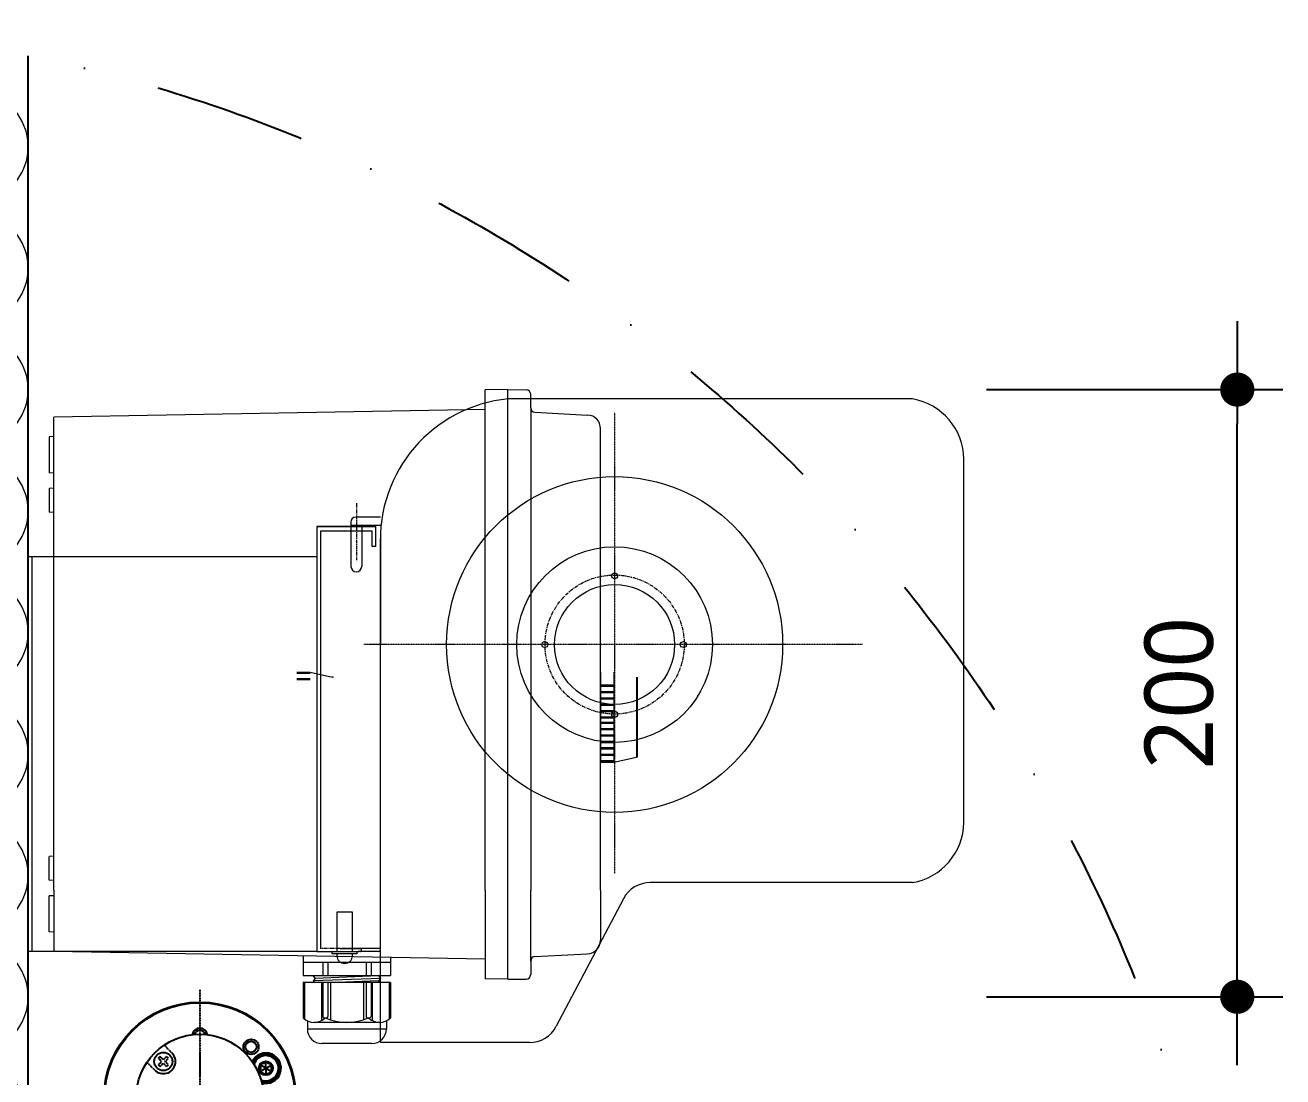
# Model space of a CAD drawing. Header units: millimetres. Extents: x 232323 to 272954, y -5343 to 8721.
# Drawn here: x 242291 to 243119, y 7902 to 8595 of the extents above; entities that cross this region are included whole.
import ezdxf

# ---------------------------------------------------------------- set-up
doc = ezdxf.new("R2010")
doc.units = ezdxf.units.MM
doc.header["$MEASUREMENT"] = 0
doc.linetypes.add('CENTER', pattern=[2, 1.25, -0.25, 0.25, -0.25])
doc.linetypes.add('DASHDOTX2', pattern=[2, 1, -0.5, 0, -0.5])
doc.layers.get('0').update_dxf_attribs({"linetype": 'CONTINUOUS'})
for name, color, linetype, lineweight in [('A-DIMS', 7, 'CONTINUOUS', 25), ('A-ELEV-LIN3', 8, 'CONTINUOUS', 18), ('A-MKXS-MAK2', 3, 'DASHDOTX2', 25), ('A-XXXX-FIN3', 4, 'CONTINUOUS', 25), ('A-XXXX-INSL2', 8, 'CONTINUOUS', 18)]:
    doc.layers.add(name, color=color, linetype=linetype, lineweight=lineweight)
doc.styles.add('HY울릉도L', font='')
doc.styles.add('맑은고딕', font='malgun.ttf')
doc.styles.get('HY울릉도L').set_extended_font_data('HYwulM')
doc.dimstyles.new('CDIM', dxfattribs={"dimtxt": 3, "dimasz": 1.5, "dimexe": 2, "dimexo": 1, "dimgap": 1, "dimtad": 1, "dimdec": 0, "dimrnd": 0.5, "dimzin": 0, "dimdsep": 32, "dimlunit": 6, "dimtxsty": 'HY울릉도L', "dimblk1": '_CIDOT', "dimblk2": '_CIDOT', "dimsah": 1, "dimcen": 5.5, "dimclrd": 2, "dimclre": 2, "dimclrt": 7, "dimadec": 0, "dimazin": 0, "dimtfac": 1, "dimtdec": 0, "dimtix": 1, "dimtmove": 2, "dimatfit": 1, "dimldrblk": '_CIDOT', "dimfxl": 1, "dimtolj": 1, "dimtzin": 0, "dimlwd": -1, "dimarcsym": 0})

# ---------------------------------------------------------------- blocks, each defined once
blk = doc.blocks.new('A$C2DEF4AB9')
at = {"color": 5}
for p, q in [((0, 130), (0, 0)), ((95, 130), (0, 130)), ((1.2, 130), (1.2, 0)), ((95, 130), (95, 0)), ((95, 0), (0, 0))]:
    blk.add_line(p, q, dxfattribs=at)
blk = doc.blocks.new('A$C7F173F1A')
at = {"color": 9, "linetype": 'ByBlock'}
for p, q in [((-13.32, 150.76), (-146.39, 150.76)), ((3.57, 11.26), (3.57, 130.96)), ((-188.43, 111.83), (-196.61, 111.83)), ((-198.19, 110.25), (-198.19, 95.6)), ((-188.36, 109.06), (-198.19, 109.06)), ((-194.63, 109.06), (-194.63, 95.6)), ((-188.43, 34.89), (-188.43, 104.67)), ((-202.81, -18.3), (-202.81, -31.24)), ((-197.68, -18.3), (-202.81, -18.3)), ((-197.68, -31.24), (-197.68, -18.3)), ((-204.39, -32.02), (-204.39, -31.24)), ((-196.29, -32.02), (-204.39, -32.02)), ((-202.81, -32.02), (-202.81, -32.63)), ((-201.78, -30.31), (-195.04, -30.31)), ((-197.68, -32.63), (-197.68, -32.02)), ((-196.29, -31.24), (-196.29, -32.02)), ((-194.82, -30.31), (-194.82, -31.24)), ((-151.64, -61.24), (-187.82, -61.24))]:
    blk.add_line(p, q, dxfattribs=at)
at = {"color": 9, "linetype": 'CENTER', "ltscale": 0.1}
for p, q in [((-111.39, 146.17), (-111.39, -5.59)), ((-29.77, 69.85), (-193.9, 69.85))]:
    blk.add_line(p, q, dxfattribs=at)
at = {"color": 9, "linetype": 'CENTER'}
for p, q in [((-196.38, 116.39), (-196.38, 97.64)), ((-195.86, -30.31), (-208.16, -30.31)), ((-202.81, -31.24), (-195.04, -31.24))]:
    blk.add_line(p, q, dxfattribs=at)
at = {"color": 9}
for p, q in [((-190.18, 108.76), (-209.43, 108.76)), ((-209.43, 108.76), (-209.43, -31.24)), ((-209.32, 108.76), (-190.07, 108.76)), ((-190.07, 108.76), (-190.07, 102.13)), ((-191.2, 107.23), (-208.16, 107.23)), ((-208.16, 107.23), (-208.16, -30.31)), ((-191.2, 102.13), (-191.2, 107.23)), ((-190.07, 102.13), (-191.2, 102.13)), ((-190.07, 102.13), (-190.18, 102.13)), ((-188.43, -61.24), (-188.43, 71.75)), ((-13.32, -8.55), (-99.64, -8.55)), ((-108.49, -13.89), (-130.61, -55.9)), ((-209.43, -31.24), (-195.77, -31.24)), ((-209.43, -31.24), (-195.77, -31.24)), ((-209.43, -31.24), (-207.81, -31.24)), ((-192.35, -31.24), (-195.69, -31.24)), ((-139.46, -61.24), (-188.43, -61.24))]:
    blk.add_line(p, q, dxfattribs=at)
at = {"color": 9, "linetype": 'Continuous'}
for p, q in [((-188.43, 104.67), (-188.43, 69.85)), ((-188.43, -30.31), (-195.86, -30.31)), ((-188.43, -31.24), (-195.77, -31.24))]:
    blk.add_line(p, q, dxfattribs=at)
at = {"color": 9}
for centre, radius in [((-111.39, 69.85), 55.31), ((-111.39, 92.49), 0.988), ((-111.39, 69.85), 19.75), ((-134.37, 69.85), 0.988), ((-88.74, 69.85), 0.988), ((-111.39, 46.88), 0.988)]:
    blk.add_circle(centre, radius, dxfattribs=at)
at = {"color": 9, "linetype": 'ByBlock'}
blk.add_circle((-111.4, 69.85), 32.21, dxfattribs=at)
at = {"color": 9, "linetype": 'CENTER'}
blk.add_circle((-111.39, 69.85), 22.91, dxfattribs=at)
at = {"color": 9, "linetype": 'Continuous'}
blk.add_arc((-141.93, 104.41), 46.57, 95.5051, 183.1857, dxfattribs=at)
at = {"color": 9, "linetype": 'ByBlock'}
for centre, radius, start, end in [((-16.81, 130.68), 20.38, 0.7733, 80.15), ((-196.61, 110.25), 1.58, 90, 180), ((-196.41, 95.6), 1.78, 180, 0), ((-16.81, 11.53), 20.38, 279.85, 359.2267), ((-200.25, -32.63), 2.56, 180, 0)]:
    blk.add_arc(centre, radius, start, end, dxfattribs=at)
at = {"color": 9}
for centre, start, end in [((-99.64, -18.55), 90, 152.229), ((-139.46, -51.24), 270, 332.229)]:
    blk.add_arc(centre, 10, start, end, dxfattribs=at)
blk = doc.blocks.new('sd motor1')
at = {"color": 253, "linetype": 'CENTER', "ltscale": 0.1}
for p, q in [((1935433.2, 125853.21), (1935433.2, 125713.75)), ((1935424, 125832.37), (1935421.88, 125834.5)), ((1935418.35, 125826.72), (1935416.23, 125828.84)), ((1935448.05, 125808.33), (1935450.17, 125806.21)), ((1935442.39, 125802.68), (1935444.51, 125800.56)), ((1935508.9, 125786.13), (1935396.2, 125786.13)), ((1935429.9, 125723.52), (1935429.9, 125713.75)), ((1935471.9, 125723.52), (1935471.9, 125713.75))]:
    blk.add_line(p, q, dxfattribs=at)
at = {"color": 253, "linetype": 'CENTER', "ltscale": 0.2}
for p, q in [((1935421.18, 125830.14), (1935420.15, 125831.16)), ((1935421.18, 125830.14), (1935422.2, 125831.16)), ((1935420.59, 125829.55), (1935419.56, 125830.57)), ((1935419.56, 125828.52), (1935420.59, 125829.55)), ((1935420.15, 125827.93), (1935421.18, 125828.96)), ((1935422.2, 125827.93), (1935421.18, 125828.96)), ((1935421.76, 125829.55), (1935422.79, 125830.57)), ((1935422.79, 125828.52), (1935421.76, 125829.55)), ((1935443.6, 125806.53), (1935444.63, 125805.5)), ((1935444.19, 125807.12), (1935445.22, 125806.09)), ((1935446.25, 125807.12), (1935445.22, 125806.09)), ((1935446.83, 125806.53), (1935445.81, 125805.5)), ((1935444.63, 125805.5), (1935443.6, 125804.48)), ((1935445.22, 125804.92), (1935444.19, 125803.89)), ((1935445.22, 125804.92), (1935446.25, 125803.89)), ((1935445.81, 125805.5), (1935446.83, 125804.48))]:
    blk.add_line(p, q, dxfattribs=at)
at = {"color": 253}
for p, q in [((1935454.02, 125828.92), (1935452.92, 125828.5)), ((1935452.92, 125828.5), (1935453.11, 125827.34)), ((1935454.94, 125827.34), (1935452.92, 125828.5)), ((1935453.11, 125827.34), (1935452.92, 125826.17)), ((1935452.92, 125826.17), (1935454.94, 125827.34)), ((1935454.94, 125829.66), (1935454.02, 125828.92)), ((1935455.85, 125828.92), (1935454.94, 125829.66)), ((1935454.94, 125827.34), (1935454.94, 125829.66)), ((1935454.94, 125827.34), (1935456.95, 125828.5)), ((1935454.94, 125827.34), (1935454.94, 125825.01)), ((1935454.94, 125827.34), (1935456.95, 125826.17)), ((1935456.95, 125828.5), (1935455.85, 125828.92)), ((1935456.76, 125827.34), (1935456.95, 125828.5)), ((1935456.95, 125826.17), (1935456.76, 125827.34)), ((1935452.92, 125826.17), (1935454.02, 125825.76)), ((1935454.02, 125825.76), (1935454.94, 125825.01)), ((1935454.94, 125825.01), (1935455.85, 125825.76)), ((1935455.85, 125825.76), (1935456.95, 125826.17)), ((1935474.25, 125816.18), (1935474.25, 125754.18)), ((1935474.25, 125754.18), (1935474.25, 125816.18)), ((1935474.25, 125816.18), (1935476.05, 125816.18)), ((1935476.05, 125754.18), (1935476.05, 125816.18)), ((1935476.05, 125816.18), (1935479.65, 125812.58)), ((1935501.25, 125816.18), (1935497.65, 125812.58)), ((1935501.25, 125816.18), (1935503.05, 125816.18)), ((1935501.25, 125754.18), (1935501.25, 125816.18)), ((1935503.05, 125754.18), (1935503.05, 125816.18)), ((1935479.65, 125812.58), (1935479.65, 125757.78)), ((1935497.65, 125812.58), (1935479.65, 125812.58)), ((1935497.65, 125812.58), (1935497.65, 125757.78)), ((1935410.54, 125809.3), (1935409.44, 125808.88)), ((1935409.44, 125808.88), (1935409.63, 125807.72)), ((1935411.46, 125807.72), (1935409.44, 125808.88)), ((1935409.63, 125807.72), (1935409.44, 125806.55)), ((1935409.44, 125806.55), (1935411.46, 125807.72)), ((1935409.44, 125806.55), (1935410.54, 125806.14)), ((1935411.46, 125810.04), (1935410.54, 125809.3)), ((1935412.37, 125809.3), (1935411.46, 125810.04)), ((1935411.46, 125807.72), (1935411.46, 125810.04)), ((1935411.46, 125807.72), (1935413.47, 125808.88)), ((1935411.46, 125807.72), (1935411.46, 125805.39)), ((1935411.46, 125807.72), (1935413.47, 125806.55)), ((1935413.47, 125808.88), (1935412.37, 125809.3)), ((1935412.37, 125806.14), (1935413.47, 125806.55)), ((1935413.28, 125807.72), (1935413.47, 125808.88)), ((1935413.47, 125806.55), (1935413.28, 125807.72)), ((1935479.65, 125808.98), (1935497.65, 125808.98)), ((1935479.65, 125808.78), (1935497.65, 125808.78)), ((1935405, 125803.27), (1935405, 125766.13)), ((1935410.54, 125806.14), (1935411.46, 125805.39)), ((1935411.46, 125805.39), (1935412.37, 125806.14)), ((1935461, 125802.5), (1935461, 125760.13)), ((1935465.8, 125805.13), (1935466.6, 125806.13)), ((1935465.8, 125805.13), (1935465.8, 125767.13)), ((1935466.6, 125806.13), (1935466.6, 125766.13)), ((1935466.6, 125806.13), (1935472.09, 125806.13)), ((1935472.09, 125806.13), (1935472.09, 125766.13)), ((1935401.6, 125798.63), (1935401.6, 125773.63)), ((1935405, 125798.63), (1935401.6, 125798.63)), ((1935464.6, 125798.63), (1935461, 125798.63)), ((1935464.6, 125798.63), (1935464.6, 125773.63)), ((1935479.65, 125801.58), (1935497.65, 125801.58)), ((1935409.5, 125796.62), (1935409.5, 125757.28)), ((1935410.1, 125795.96), (1935410.1, 125757.28)), ((1935456, 125795.65), (1935456, 125756.93)), ((1935474.25, 125797.8), (1935472.09, 125797.8)), ((1935474.25, 125797.8), (1935474.25, 125776.56)), ((1935479.65, 125794.38), (1935497.65, 125794.38)), ((1935413, 125793.22), (1935413, 125751.13)), ((1935465.8, 125792.03), (1935464.6, 125792.03)), ((1935479.65, 125787.18), (1935497.65, 125787.18)), ((1935465.8, 125780.23), (1935464.6, 125780.23)), ((1935479.65, 125779.98), (1935497.65, 125779.98)), ((1935405, 125773.63), (1935401.6, 125773.63)), ((1935464.6, 125773.63), (1935461, 125773.63)), ((1935474.25, 125776.56), (1935472.09, 125776.56)), ((1935456, 125771.13), (1935409.5, 125771.13)), ((1935479.65, 125772.78), (1935497.65, 125772.78)), ((1935409.5, 125760.13), (1935405, 125766.13)), ((1935413, 125761.63), (1935417.2, 125765.63)), ((1935449.2, 125765.63), (1935417.2, 125765.63)), ((1935453.4, 125761.63), (1935449.2, 125765.63)), ((1935465.8, 125767.13), (1935466.6, 125766.13)), ((1935466.6, 125766.13), (1935472.09, 125766.13)), ((1935479.65, 125765.58), (1935497.65, 125765.58)), ((1935456, 125761.63), (1935453.4, 125761.63)), ((1935453.4, 125761.63), (1935453.4, 125751.13)), ((1935479.65, 125761.38), (1935497.65, 125761.38)), ((1935413, 125757.28), (1935409.5, 125757.28)), ((1935453.4, 125756.93), (1935456, 125756.93)), ((1935456, 125760.13), (1935461, 125760.13)), ((1935479.65, 125757.78), (1935476.05, 125754.18)), ((1935497.65, 125757.78), (1935479.65, 125757.78)), ((1935497.65, 125757.78), (1935501.25, 125754.18)), ((1935474.25, 125754.18), (1935476.05, 125754.18)), ((1935501.25, 125754.18), (1935503.05, 125754.18)), ((1935405.7, 125748.83), (1935405.7, 125724.88)), ((1935458.4, 125751.13), (1935408, 125751.13)), ((1935408, 125748.43), (1935408, 125724.88)), ((1935408.2, 125748.83), (1935408.2, 125718.13)), ((1935458.2, 125748.83), (1935458.2, 125718.13)), ((1935458.4, 125748.43), (1935458.4, 125720.43)), ((1935460.7, 125748.83), (1935460.7, 125720.93)), ((1935408, 125724.88), (1935405.7, 125724.88)), ((1935408.2, 125720.43), (1935458.2, 125720.43)), ((1935461.2, 125720.43), (1935480.9, 125720.43)), ((1935480.9, 125720.43), (1935480.9, 125718.13)), ((1935408.2, 125718.13), (1935458.2, 125718.13)), ((1935460.7, 125718.13), (1935480.9, 125718.13))]:
    blk.add_line(p, q, dxfattribs=at)
for centre, radius in [((1935433.2, 125817.53), 31.6), ((1935433.2, 125817.53), 31.35), ((1935450.06, 125834.39), 2.5), ((1935450.06, 125834.39), 1.82), ((1935454.94, 125827.34), 2.33), ((1935411.46, 125807.72), 2.33), ((1935416.33, 125800.66), 2.5), ((1935416.33, 125800.66), 1.82)]:
    blk.add_circle(centre, radius, dxfattribs=at)
at = {"color": 253, "ltscale": 0.5}
for centre, radius in [((1935433.2, 125817.53), 21), ((1935421.18, 125829.55), 3), ((1935445.22, 125805.5), 3)]:
    blk.add_circle(centre, radius, dxfattribs=at)
at = {"color": 253}
for centre, radius, start, end in [((1935433.2, 125838.03), 2.5, 7.9829, 172.0187), ((1935433.2, 125838.03), 1.82, 13.2524, 166.7492), ((1935421.18, 125829.55), 4, 225, 45), ((1935422.24, 125834.85), 0.5, 122.3196, 225.0022), ((1935454.94, 125827.34), 5, 254.4394, 154.1372), ((1935454.94, 125827.34), 4.65, 251.9298, 156.6468), ((1935454.94, 125827.34), 4.15, 247.1737, 161.403), ((1935415.87, 125828.49), 0.5, 44.9987, 147.6804), ((1935412.69, 125817.53), 2.5, 97.9702, 262.0288), ((1935412.69, 125817.53), 1.82, 103.2352, 256.7638), ((1935453.7, 125817.53), 2.5, 277.9712, 82.0298), ((1935453.7, 125817.53), 1.82, 283.2362, 76.7648), ((1935411.46, 125807.72), 5, 74.439, 334.1368), ((1935411.46, 125807.72), 4.65, 71.9294, 336.6464), ((1935411.46, 125807.72), 4.15, 67.1733, 341.4026), ((1935445.22, 125805.5), 4, 45, 225), ((1935450.52, 125806.57), 0.5, 224.9987, 327.6804), ((1935444.16, 125800.2), 0.5, 302.3196, 45.0022), ((1935433.2, 125797.02), 2.5, 187.9813, 352.0171), ((1935433.2, 125797.02), 1.82, 193.2508, 346.7476), ((1935408, 125748.83), 2.3, 90, 180), ((1935408.5, 125748.43), 0.5, 126.8699, 180), ((1935457.9, 125748.43), 0.5, 0, 53.1301), ((1935458.4, 125748.83), 2.3, 0, 90), ((1935460.7, 125720.43), 2.3, 180, 270), ((1935461.2, 125720.93), 0.5, 180, 270)]:
    blk.add_arc(centre, radius, start, end, dxfattribs=at)
at = {"color": 253, "ltscale": 0.5}
for centre, start, end in [((1935421.18, 125829.55), 122.4441, 147.5559), ((1935421.18, 125829.55), 32.4441, 57.5559), ((1935421.18, 125829.55), 212.4441, 237.5559), ((1935421.18, 125829.55), 302.4441, 327.5559), ((1935445.22, 125805.5), 122.4441, 147.5559), ((1935445.22, 125805.5), 32.4441, 57.5559), ((1935445.22, 125805.5), 212.4441, 237.5559), ((1935445.22, 125805.5), 302.4441, 327.5559)]:
    blk.add_arc(centre, 1.92, start, end, dxfattribs=at)
blk = doc.blocks.new('_CIDOT')
at = {"color": 0, "linetype": 'ByBlock'}
blk.add_line((2, 0), (-1, 0), dxfattribs=at)
at = {"color": 0, "linetype": 'ByBlock', "const_width": 0.5}
blk.add_lwpolyline([(-0.25, 0, 1), (0.25, 0, 1)], format="xyb", close=True, dxfattribs=at)
blk = doc.blocks.new('*D66')
at = {"layer": 'A-DIMS', "lineweight": -2, "transparency": 16777216}
for p, q in [((242924.32, 8354.46), (243119.32, 8354.46)), ((242924.32, 7954.46), (243119.32, 7954.46))]:
    blk.add_line(p, q, dxfattribs=at)
at = {"layer": 'A-DIMS', "transparency": 16777216}
blk.add_line((243089.32, 7976.96), (243089.32, 8331.96), dxfattribs=at)
at = {"layer": 'A-DIMS', "transparency": 16777216, "xscale": 22.5, "yscale": 22.5, "zscale": 22.5}
for p, rotation in [((243089.32, 8354.46), 90), ((243089.32, 7954.46), 270)]:
    blk.add_blockref('_CIDOT', p, dxfattribs=dict(at, rotation=rotation))
at = {"layer": 'A-DIMS', "color": 3, "transparency": 16777216, "insert": (243051.07, 8154.46), "char_height": 45, "attachment_point": 5, "rotation": 90, "style": '맑은고딕'}
blk.add_mtext('\\A1;200', dxfattribs=at)

msp = doc.modelspace()

# ---------------------------------------------------------------- linework, layer by layer
at = {"layer": 'A-ELEV-LIN3', "linetype": 'Continuous'}
for p, q in [((242609.13, 8354.45), (242594.13, 8354.19)), ((242594.13, 8341.32), (242594.13, 8354.19)), ((242609.13, 8354.46), (242621.15, 8354.36)), ((242609.13, 7966.05), (242609.13, 8354.46)), ((242609.13, 8346.49), (242609.13, 8354.45)), ((242624.13, 8342.52), (242624.13, 8351.36)), ((242594.13, 8024.65), (242594.13, 8341.32)), ((242624.13, 8342.52), (242624.13, 8024.65)), ((242626.97, 8339.53), (242661.6, 8337.71)), ((242310.13, 8024.65), (242310.13, 8336.18)), ((242310.13, 8323.45), (242307.13, 8323.29)), ((242307.13, 8323.29), (242307.13, 8299.61)), ((242670.13, 8024.65), (242670.13, 8328.72)), ((242310.13, 8299.45), (242307.13, 8299.61)), ((242310.13, 8289.45), (242307.13, 8289.29)), ((242307.13, 8289.29), (242307.13, 8273.61)), ((242310.13, 8273.45), (242307.13, 8273.61)), ((242310.13, 8047.05), (242307.13, 8046.89)), ((242307.13, 8031.2), (242307.13, 8046.89)), ((242310.13, 8031.05), (242307.13, 8031.2)), ((242310.13, 8024.65), (242310.13, 7984.31)), ((242594.13, 8024.65), (242594.13, 7979.18)), ((242624.13, 7977.97), (242624.13, 8024.65)), ((242670.13, 8024.65), (242670.13, 7991.77)), ((242310.13, 8021.05), (242307.13, 8020.89)), ((242307.13, 7997.2), (242307.13, 8020.89)), ((242310.13, 7997.05), (242307.13, 7997.2)), ((242626.97, 7980.97), (242661.6, 7982.79)), ((242594.13, 7979.18), (242594.13, 7966.31)), ((242624.13, 7977.97), (242624.13, 7969.14)), ((242609.13, 7966.05), (242594.13, 7966.31)), ((242609.13, 7966.04), (242621.15, 7966.14))]:
    msp.add_line(p, q, dxfattribs=at)
at = {"layer": 'A-ELEV-LIN3'}
for p, q in [((242594.13, 8341.31), (242310.13, 8336.18)), ((242470.13, 8168.35), (242478.93, 8168.35)), ((242478.93, 8168.05), (242470.13, 8168.05)), ((242478.93, 8167.35), (242470.13, 8167.35)), ((242478.93, 8168.25), (242493.73, 8164.9)), ((242494.33, 8164.9), (242493.73, 8164.9)), ((242670.13, 8168.35), (242670.13, 8108.95)), ((242678.93, 8168.35), (242678.93, 8108.95)), ((242693.73, 8164.9), (242693.73, 8112.4)), ((242694.33, 8164.9), (242694.33, 8112.4)), ((242478.93, 8163.85), (242470.13, 8163.85)), ((242478.93, 8163.15), (242470.13, 8163.15)), ((242678.93, 8159.65), (242670.13, 8159.65)), ((242678.93, 8158.95), (242670.13, 8158.95)), ((242678.93, 8155.45), (242670.13, 8155.45)), ((242678.93, 8154.75), (242670.13, 8154.75)), ((242678.93, 8151.25), (242670.13, 8151.25)), ((242678.93, 8150.55), (242670.13, 8150.55)), ((242678.93, 8147.05), (242670.13, 8147.05)), ((242678.93, 8146.35), (242670.13, 8146.35)), ((242678.93, 8142.85), (242670.13, 8142.85)), ((242678.93, 8142.15), (242670.13, 8142.15)), ((242678.93, 8138.65), (242670.13, 8138.65)), ((242678.93, 8137.95), (242670.13, 8137.95)), ((242678.93, 8135.15), (242670.13, 8135.15)), ((242678.93, 8134.45), (242670.13, 8134.45)), ((242678.93, 8130.95), (242670.13, 8130.95)), ((242678.93, 8130.25), (242670.13, 8130.25)), ((242678.93, 8126.75), (242670.13, 8126.75)), ((242678.93, 8126.05), (242670.13, 8126.05)), ((242678.93, 8122.55), (242670.13, 8122.55)), ((242678.93, 8121.85), (242670.13, 8121.85)), ((242678.93, 8118.35), (242670.13, 8118.35)), ((242678.93, 8117.65), (242670.13, 8117.65)), ((242678.93, 8114.15), (242670.13, 8114.15)), ((242678.93, 8113.45), (242670.13, 8113.45)), ((242678.93, 8109.95), (242670.13, 8109.95)), ((242678.93, 8109.25), (242670.13, 8109.25)), ((242670.13, 8108.95), (242678.93, 8108.95)), ((242678.93, 8109.05), (242693.73, 8112.4)), ((242694.33, 8112.4), (242693.73, 8112.4)), ((242594.13, 7979.18), (242310.13, 7984.31)), ((242474.33, 7981.35), (242474.33, 7968.55)), ((242474.33, 7977.31), (242531.93, 7977.31)), ((242487.25, 7977.31), (242487.25, 7968.55)), ((242490.53, 7977.31), (242490.53, 7968.55)), ((242515.72, 7977.31), (242515.72, 7968.55)), ((242519.01, 7977.31), (242519.01, 7968.55)), ((242531.93, 7980.05), (242531.93, 7968.55)), ((242474.33, 7968.55), (242531.93, 7968.55)), ((242493.42, 7968.55), (242480.9, 7968.07)), ((242481.3, 7968.55), (242480.9, 7968.07)), ((242480.9, 7968.07), (242482.28, 7966.53)), ((242525.36, 7966.58), (242480.9, 7964.88)), ((242482.32, 7966.58), (242480.9, 7964.88)), ((242523.93, 7968.16), (242482.32, 7966.58)), ((242524.25, 7968.55), (242523.93, 7968.16)), ((242523.93, 7968.16), (242525.36, 7966.58)), ((242525.36, 7966.58), (242523.93, 7964.88)), ((242531.93, 7963.85), (242474.33, 7963.85)), ((242474.33, 7963.85), (242474.33, 7940.52)), ((242475.2, 7963.85), (242475.2, 7939.76)), ((242480.9, 7964.88), (242481.83, 7963.85)), ((242486.37, 7963.85), (242486.37, 7938.71)), ((242487.25, 7963.85), (242487.25, 7941.4)), ((242490.53, 7963.85), (242490.53, 7941.4)), ((242492.29, 7963.85), (242492.29, 7939.25)), ((242523.93, 7964.88), (242496.84, 7963.85)), ((242513.97, 7963.85), (242513.97, 7939.25)), ((242515.72, 7963.85), (242515.72, 7941.4)), ((242519.01, 7963.85), (242519.01, 7941.4)), ((242519.88, 7963.85), (242519.88, 7938.71)), ((242523.93, 7964.88), (242524.86, 7963.85)), ((242531.05, 7963.85), (242531.05, 7939.76)), ((242531.93, 7963.85), (242531.93, 7940.52)), ((242488.12, 7940.52), (242489.66, 7940.52)), ((242516.6, 7940.52), (242518.13, 7940.52)), ((242477.12, 7938.58), (242477.12, 7933.19)), ((242529.13, 7933.19), (242477.12, 7933.19)), ((242524.64, 7937.57), (242481.61, 7937.57)), ((242529.13, 7938.58), (242529.13, 7933.19)), ((242519.61, 7923.66), (242486.65, 7923.66))]:
    msp.add_line(p, q, dxfattribs=at)
at = {"layer": 'A-ELEV-LIN3', "linetype": 'Continuous'}
for centre, start, end in [((242621.13, 8351.36), 0, 89.5), ((242627.13, 8342.52), 180, 267), ((242627.13, 7977.97), 93, 180), ((242621.13, 7969.14), 270.5, 0)]:
    msp.add_arc(centre, 3, start, end, dxfattribs=at)
at = {"layer": 'A-ELEV-LIN3'}
for centre, radius, start, end in [((242661.13, 8328.72), 9, 0, 87), ((242661.13, 7991.77), 9, 273, 0), ((242481.61, 7948.01), 10.45, 225.80225, 314.19578), ((242488.12, 7941.4), 0.876, 180, 270), ((242503.13, 7973.31), 35.75, 246.53383, 293.46617), ((242489.66, 7941.4), 0.876, 270, 0), ((242516.6, 7941.4), 0.876, 180, 270), ((242524.64, 7948.01), 10.45, 225.80422, 314.19578), ((242518.13, 7941.4), 0.876, 270, 0), ((242486.65, 7933.19), 9.53, 179.99956, 270), ((242519.61, 7933.19), 9.53, 270, 0.00044)]:
    msp.add_arc(centre, radius, start, end, dxfattribs=at)
at = {"layer": 'A-MKXS-MAK2', "ltscale": 100}
msp.add_circle((242093.32, 7594.55), 1000, dxfattribs=at)
at = {"layer": 'A-XXXX-FIN3'}
msp.add_lwpolyline([(242093.32, 7314.46), (242293.32, 7314.46), (242293.32, 8574.34)], dxfattribs=at)
at = {"layer": 'A-XXXX-INSL2'}
for points in [[(242244.84, 8479.14, 1.37259), (242244.84, 8549.78)], [(242244.84, 8399.14, 1.37259), (242244.84, 8469.78)], [(242244.84, 8319.14, 1.37259), (242244.84, 8389.78)], [(242244.84, 8239.14, 1.37259), (242244.84, 8309.78)], [(242244.84, 8159.14, 1.37259), (242244.84, 8229.78)], [(242244.84, 8079.14, 1.37259), (242244.84, 8149.78)], [(242244.84, 7999.14, 1.37259), (242244.84, 8069.78)], [(242244.84, 7919.14, 1.37259), (242244.84, 7989.78)], [(242244.84, 7839.14, 1.37259), (242244.84, 7909.78)]]:
    msp.add_lwpolyline(points, format="xyb", dxfattribs=at)

# ---------------------------------------------------------------- block references
at = {"xscale": 2, "yscale": 2, "zscale": 2}
msp.add_blockref('sd motor1', (-3628460.07, -243747.28), dxfattribs=at)
at = {"layer": 'A-ELEV-LIN3', "xscale": 2, "yscale": 2, "zscale": 2}
for name, p in [('A$C7F173F1A', (242902.17, 8046.79)), ('A$C2DEF4AB9', (242293.32, 7984.31))]:
    msp.add_blockref(name, p, dxfattribs=at)

# ---------------------------------------------------------------- dimensions: what is measured, and where the dimension line sits
at = {"layer": 'A-DIMS'}
dim = msp.add_linear_dim(base=(243089.32, 8354.46), p1=(242909.32, 7954.46), p2=(242909.32, 8354.46), angle=90, text='200', dimstyle='CDIM', override={"dimscale": 15, "dimtxsty": '맑은고딕', "dimclrd": 256, "dimclre": 256, "dimclrt": 3}, dxfattribs=at)
dim.commit()
dim.dimension.update_dxf_attribs({"geometry": '*D66', "text_midpoint": (243051.07, 8154.46)})

doc.saveas('drawing.dxf')
